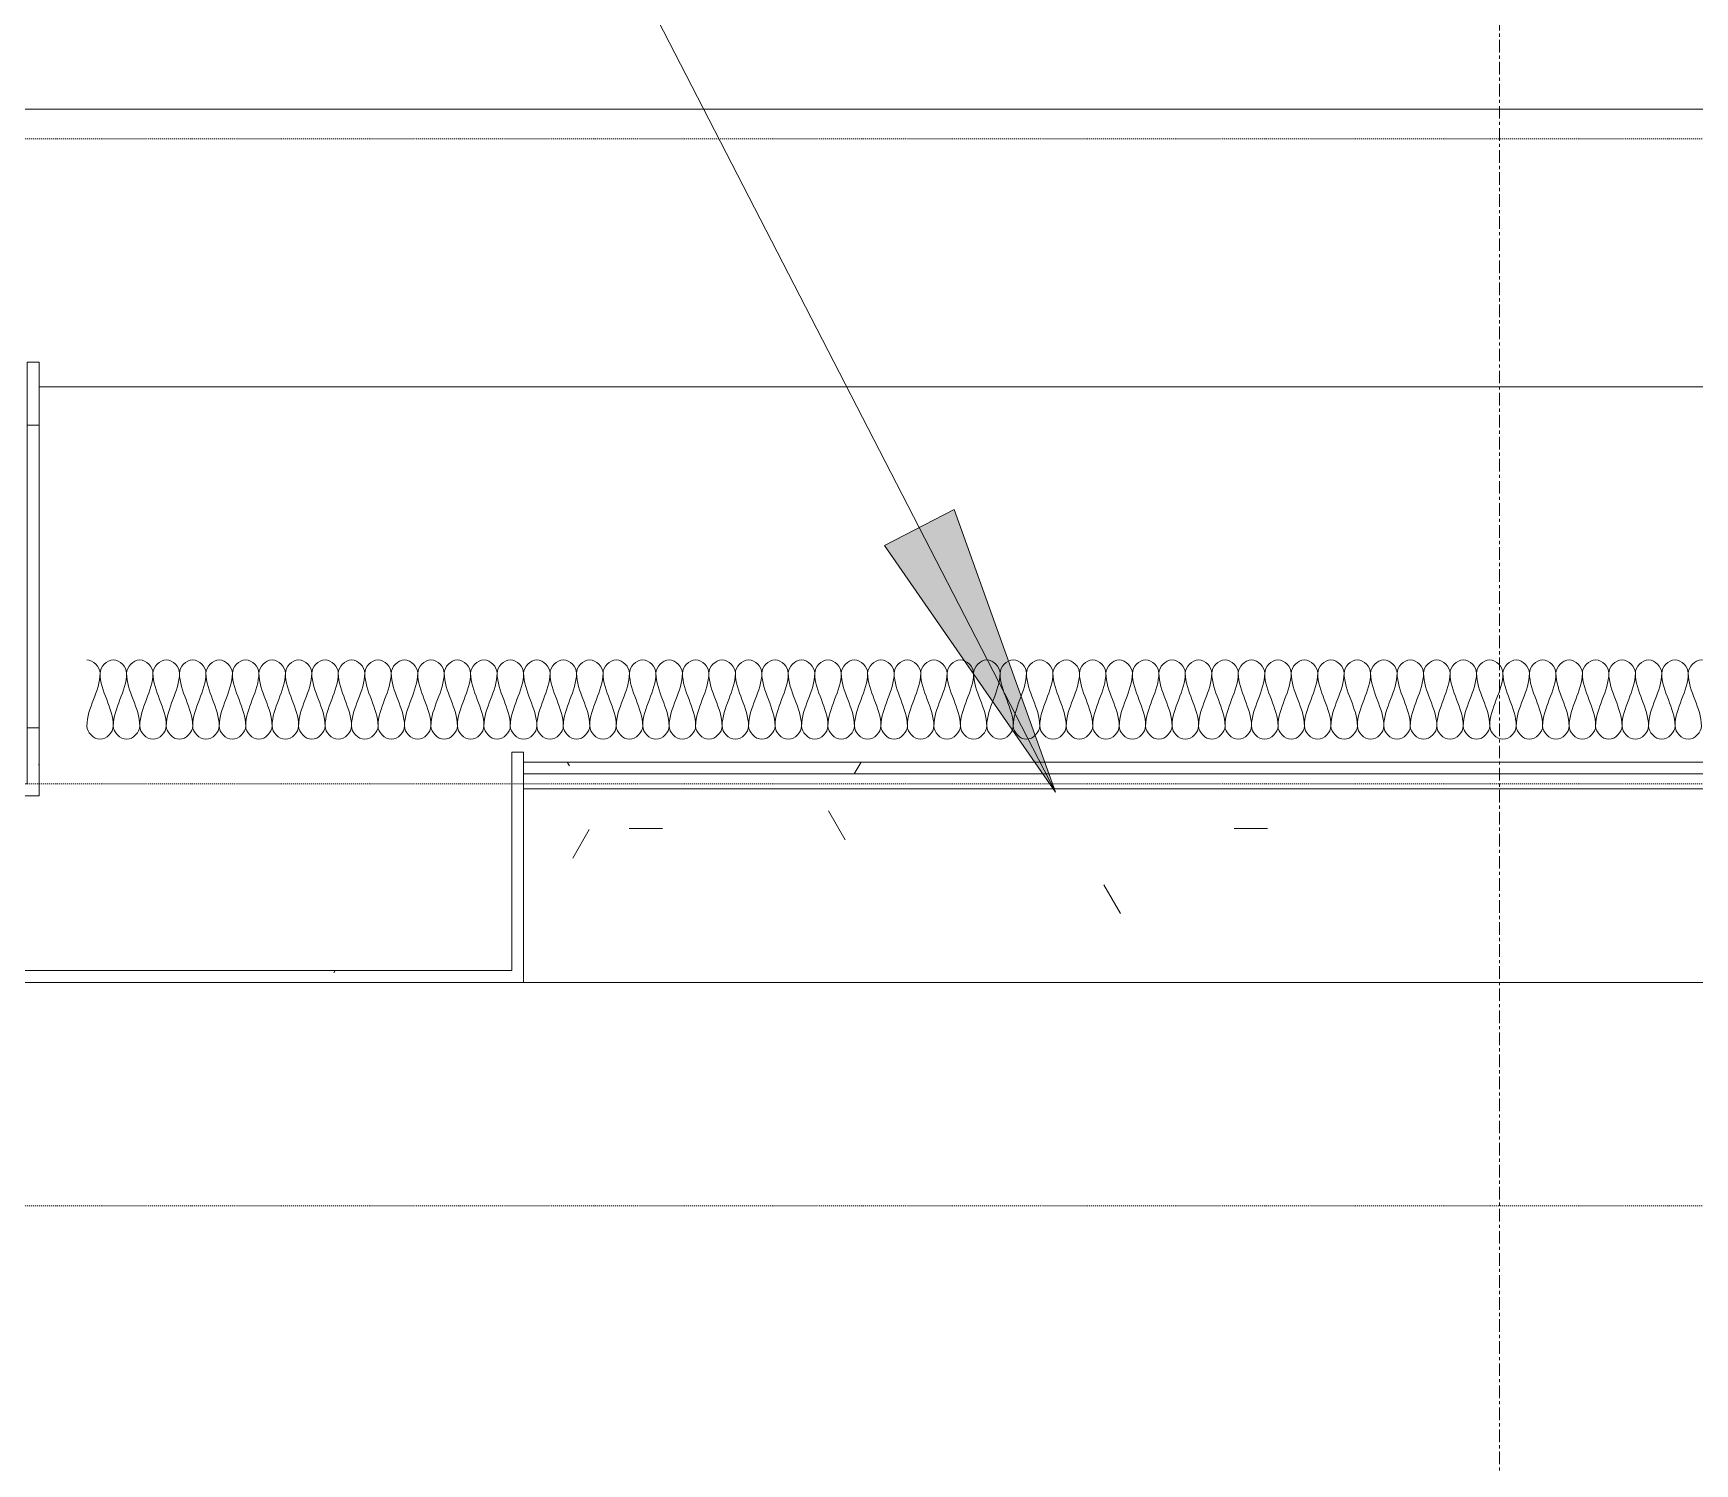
# Model space of a CAD drawing. Header units: millimetres. Extents: x -12186 to 152825, y -4386 to 9463.
# Drawn here: x 47329 to 49003, y 2120 to 3561 of the extents above; entities that cross this region are included whole.
import ezdxf

# ---------------------------------------------------------------- set-up
doc = ezdxf.new("R2010")
doc.units = ezdxf.units.MM
doc.linetypes.add('1000 Dashed', pattern=[2, 1, -1])
doc.linetypes.add('Grid Line', pattern=[22.225, 12.7, -3.175, 3.175, -3.175])
for name, color, linetype, lineweight in [('A-CLNG', 13, 'Continuous', 9), ('A-CLNG-PATT', 13, 'Continuous', 9), ('A-DETL', 90, 'Continuous', 5), ('A-DETL-THIN', 151, 'Continuous', 5), ('A-FLOR-LEVL', 51, 'Continuous', 5), ('G-ANNO-TEXT', 231, 'Continuous', 5), ('I-WALL', 2, 'Continuous', 9), ('S-GRID', 1, 'Continuous', 5)]:
    doc.layers.add(name, color=color, linetype=linetype, lineweight=lineweight)
pattern_1 = [(0, (379.8, 3166.03), (406.4, 101.6), [33.528, -271.272, 33.528, -271.272, -1625.6]), (0, (379.8, 3166.03), (406.4, 101.6), [-609.6, 33.528, -576.072, 33.528, -271.272, -711.2]), (0, (379.8, 3166.03), (406.4, 101.6), [-1524, 33.528, -169.672, 33.528, -474.472]), (120, (532.2, 3216.82), (-291.188, 301.1527), [33.528, -271.272, 33.528, -271.272, -1625.6]), (120, (532.2, 3216.82), (-291.188, 301.1527), [-609.6, 33.528, -576.072, 33.528, -271.272, -711.2]), (120, (532.2, 3216.82), (-291.188, 301.1527), [-1524, 33.528, -169.672, 33.528, -474.472]), (240, (583, 3420.03), (-115.212, -402.7527), [33.528, -271.272, 33.528, -271.272, -1625.6]), (240, (583, 3420.03), (-115.212, -402.7527), [-609.6, 33.528, -576.072, 33.528, -271.272, -711.2]), (240, (583, 3420.03), (-115.212, -402.7527), [-1524, 33.528, -169.672, 33.528, -474.472])]

# ---------------------------------------------------------------- blocks, each defined once
blk = doc.blocks.new('Ceilings 8 - Ceilings 2-1445634-Section B-B')
at = {"layer": 'A-CLNG-PATT'}
h = blk.add_hatch(dxfattribs=at)
h.set_pattern_fill('FP_109', color=256, style=0, pattern_type=2)
h.set_pattern_definition([(0, (379.8, 3166.03), (812.8, 203.2), [33.53, -576.07, 33.53, -576.07, -3251.2]), (0, (379.8, 3166.03), (812.8, 203.2), [-1219.2, 33.53, -1185.67, 33.53, -576.07, -1422.4]), (0, (379.8, 3166.03), (812.8, 203.2), [-3048, 33.53, -372.87, 33.53, -982.47]), (120, (684.6, 3267.62), (-582.376, 602.305), [33.53, -576.07, 33.53, -3827.27]), (120, (684.6, 3267.62), (-582.376, 602.305), [-643.13, -576.07, 33.53, -1185.67, -2032]), (120, (684.6, 3267.62), (-582.376, 602.305), [-2438.4, 33.53, -576.07, 33.53, -1388.87]), (120, (684.6, 3267.62), (-582.376, 602.305), [-3081.53, -372.87, 33.53, -982.47]), (240, (786.2, 3674.03), (-230.424, -805.505), [33.53, -576.07, 33.53, -3827.27]), (240, (786.2, 3674.03), (-230.424, -805.505), [-643.13, -576.07, 33.53, -1185.67, -2032]), (240, (786.2, 3674.03), (-230.424, -805.505), [-2438.4, 33.53, -576.07, 33.53, -1388.87]), (240, (786.2, 3674.03), (-230.424, -805.505), [-3081.53, -372.87, 33.53, -982.47])])
h.paths.add_polyline_path([(328.7, 2605), (2540.5, 2605), (2540.5, 2800), (328.7, 2800), (328.7, 2617)])
h.paths.add_polyline_path([(1723.9, 2815), (2540.5, 2815), (2540.5, 2827), (328.7, 2827), (328.7, 2815), (1301, 2815)])
at = {"layer": 'A-CLNG-PATT', "lineweight": 5}
h = blk.add_hatch(dxfattribs=at)
h.set_pattern_fill('FP_92', color=256, style=0, pattern_type=2)
h.set_pattern_definition(pattern_1)
h.paths.add_polyline_path([(2569.7, 2605), (2890.5, 2605), (2890.5, 2617), (2552.5, 2617), (2552.5, 2827), (2540.5, 2827), (2540.5, 2605)])
at = {"layer": 'A-CLNG'}
for p, q in [((2540.5, 2827), (328.7, 2827)), ((2552.5, 2827), (2540.5, 2827)), ((2540.5, 2827), (2540.5, 2605)), ((2552.5, 2617), (2552.5, 2827)), ((2890.5, 2617), (2552.5, 2617)), ((2890.5, 2605), (2890.5, 2617)), ((328.7, 2605), (2540.5, 2605)), ((2540.5, 2605), (2890.5, 2605))]:
    blk.add_line(p, q, dxfattribs=at)
blk = doc.blocks.new('Ceilings 12 - Ceilings 2-1452586-Section B-B')
at = {"layer": 'A-CLNG-PATT', "lineweight": 5}
h = blk.add_hatch(dxfattribs=at)
h.set_pattern_fill('FP_92', color=256, style=0, pattern_type=2)
h.set_pattern_definition(pattern_1)
h.paths.add_polyline_path([(32.3, 2605), (328.7, 2605), (328.7, 2837), (316.7, 2837), (316.7, 2617), (-259.3, 2617), (-259.3, 2793), (-159.3, 2793), (-159.3, 3230), (-171.3, 3230), (-171.3, 2805), (-271.3, 2805), (-271.3, 2605)])
at = {"layer": 'A-CLNG'}
for p, q in [((-159.3, 3230), (-171.3, 3230)), ((-171.3, 3230), (-171.3, 2805)), ((-159.3, 2793), (-159.3, 3230)), ((328.7, 2837), (316.7, 2837)), ((316.7, 2837), (316.7, 2617)), ((328.7, 2605), (328.7, 2837)), ((-171.3, 2805), (-271.3, 2805)), ((-271.3, 2805), (-271.3, 2605)), ((-259.3, 2617), (-259.3, 2793)), ((-259.3, 2793), (-159.3, 2793)), ((316.7, 2617), (-259.3, 2617)), ((-271.3, 2605), (328.7, 2605))]:
    blk.add_line(p, q, dxfattribs=at)

msp = doc.modelspace()

# ---------------------------------------------------------------- hatches: boundary and pattern name
at = {"layer": 'G-ANNO-TEXT'}
msp.add_hatch(color=7, dxfattribs=at).paths.add_polyline_path([(48358.7, 2796.6), (48256.5, 3081.4), (48186.3, 3045.3)])

# ---------------------------------------------------------------- linework, layer by layer
at = {"layer": 'A-CLNG'}
for p, q in [((50034.6, 2815), (47822.9, 2815)), ((47822.9, 2815), (47822.9, 2800)), ((47822.9, 2800), (50034.6, 2800))]:
    msp.add_line(p, q, dxfattribs=at)
at = {"layer": 'A-DETL'}
for points in [[(47382.9, 2930), (47389.2, 2930), (47396.2, 2923), (47396.2, 2916.7)], [(47396.2, 2916.7), (47396.2, 2923), (47409.5, 2937), (47422.9, 2923), (47422.9, 2916.7)], [(47422.9, 2916.7), (47422.9, 2923), (47436.2, 2937), (47449.5, 2923), (47449.5, 2916.7)], [(47449.5, 2916.7), (47449.5, 2923), (47462.9, 2937), (47476.2, 2923), (47476.2, 2916.7)], [(47476.2, 2916.7), (47476.2, 2923), (47489.5, 2937), (47502.9, 2923), (47502.9, 2916.7)], [(47502.9, 2916.7), (47502.9, 2923), (47516.2, 2937), (47529.5, 2923), (47529.5, 2916.7)], [(47529.5, 2916.7), (47529.5, 2923), (47542.9, 2937), (47556.2, 2923), (47556.2, 2916.7)], [(47556.2, 2916.7), (47556.2, 2923), (47569.5, 2937), (47582.9, 2923), (47582.9, 2916.7)], [(47582.9, 2916.7), (47582.9, 2923), (47596.2, 2937), (47609.5, 2923), (47609.5, 2916.7)], [(47609.5, 2916.7), (47609.5, 2923), (47622.9, 2937), (47636.2, 2923), (47636.2, 2916.7)], [(47636.2, 2916.7), (47636.2, 2923), (47649.5, 2937), (47662.9, 2923), (47662.9, 2916.7)], [(47662.9, 2916.7), (47662.9, 2923), (47676.2, 2937), (47689.5, 2923), (47689.5, 2916.7)], [(47689.5, 2916.7), (47689.5, 2923), (47702.9, 2937), (47716.2, 2923), (47716.2, 2916.7)], [(47716.2, 2916.7), (47716.2, 2923), (47729.5, 2937), (47742.9, 2923), (47742.9, 2916.7)], [(47742.9, 2916.7), (47742.9, 2923), (47756.2, 2937), (47769.5, 2923), (47769.5, 2916.7)], [(47769.5, 2916.7), (47769.5, 2923), (47782.9, 2937), (47796.2, 2923), (47796.2, 2916.7)], [(47796.2, 2916.7), (47796.2, 2923), (47809.5, 2937), (47822.9, 2923), (47822.9, 2916.7)], [(47822.9, 2916.7), (47822.9, 2923), (47836.2, 2937), (47849.5, 2923), (47849.5, 2916.7)], [(47849.5, 2916.7), (47849.5, 2923), (47862.9, 2937), (47876.2, 2923), (47876.2, 2916.7)], [(47876.2, 2916.7), (47876.2, 2923), (47889.5, 2937), (47902.9, 2923), (47902.9, 2916.7)], [(47902.9, 2916.7), (47902.9, 2923), (47916.2, 2937), (47929.5, 2923), (47929.5, 2916.7)], [(47929.5, 2916.7), (47929.5, 2923), (47942.9, 2937), (47956.2, 2923), (47956.2, 2916.7)], [(47956.2, 2916.7), (47956.2, 2923), (47969.5, 2937), (47982.9, 2923), (47982.9, 2916.7)], [(47982.9, 2916.7), (47982.9, 2923), (47996.2, 2937), (48009.5, 2923), (48009.5, 2916.7)], [(48009.5, 2916.7), (48009.5, 2923), (48022.9, 2937), (48036.2, 2923), (48036.2, 2916.7)], [(48036.2, 2916.7), (48036.2, 2923), (48049.5, 2937), (48062.9, 2923), (48062.9, 2916.7)], [(48062.9, 2916.7), (48062.9, 2923), (48076.2, 2937), (48089.5, 2923), (48089.5, 2916.7)], [(48089.5, 2916.7), (48089.5, 2923), (48102.9, 2937), (48116.2, 2923), (48116.2, 2916.7)], [(48116.2, 2916.7), (48116.2, 2923), (48129.5, 2937), (48142.9, 2923), (48142.9, 2916.7)], [(48142.9, 2916.7), (48142.9, 2923), (48156.2, 2937), (48169.5, 2923), (48169.5, 2916.7)], [(48169.5, 2916.7), (48169.5, 2923), (48182.9, 2937), (48196.2, 2923), (48196.2, 2916.7)], [(48196.2, 2916.7), (48196.2, 2923), (48209.5, 2937), (48222.9, 2923), (48222.9, 2916.7)], [(48222.9, 2916.7), (48222.9, 2923), (48236.2, 2937), (48249.5, 2923), (48249.5, 2916.7)], [(48249.5, 2916.7), (48249.5, 2923), (48262.9, 2937), (48276.2, 2923), (48276.2, 2916.7)], [(48276.2, 2916.7), (48276.2, 2923), (48289.5, 2937), (48302.9, 2923), (48302.9, 2916.7)], [(48302.9, 2916.7), (48302.9, 2923), (48316.2, 2937), (48329.5, 2923), (48329.5, 2916.7)], [(48329.5, 2916.7), (48329.5, 2923), (48342.9, 2937), (48356.2, 2923), (48356.2, 2916.7)], [(48356.2, 2916.7), (48356.2, 2923), (48369.5, 2937), (48382.9, 2923), (48382.9, 2916.7)], [(48382.9, 2916.7), (48382.9, 2923), (48396.2, 2937), (48409.5, 2923), (48409.5, 2916.7)], [(48409.5, 2916.7), (48409.5, 2923), (48422.9, 2937), (48436.2, 2923), (48436.2, 2916.7)], [(48436.2, 2916.7), (48436.2, 2923), (48449.5, 2937), (48462.9, 2923), (48462.9, 2916.7)], [(48462.9, 2916.7), (48462.9, 2923), (48476.2, 2937), (48489.5, 2923), (48489.5, 2916.7)], [(48489.5, 2916.7), (48489.5, 2923), (48502.9, 2937), (48516.2, 2923), (48516.2, 2916.7)], [(48516.2, 2916.7), (48516.2, 2923), (48529.5, 2937), (48542.9, 2923), (48542.9, 2916.7)], [(48542.9, 2916.7), (48542.9, 2923), (48556.2, 2937), (48569.5, 2923), (48569.5, 2916.7)], [(48569.5, 2916.7), (48569.5, 2923), (48582.9, 2937), (48596.2, 2923), (48596.2, 2916.7)], [(48596.2, 2916.7), (48596.2, 2923), (48609.5, 2937), (48622.9, 2923), (48622.9, 2916.7)], [(48622.9, 2916.7), (48622.9, 2923), (48636.2, 2937), (48649.5, 2923), (48649.5, 2916.7)], [(48649.5, 2916.7), (48649.5, 2923), (48662.9, 2937), (48676.2, 2923), (48676.2, 2916.7)], [(48676.2, 2916.7), (48676.2, 2923), (48689.5, 2937), (48702.9, 2923), (48702.9, 2916.7)], [(48702.9, 2916.7), (48702.9, 2923), (48716.2, 2937), (48729.5, 2923), (48729.5, 2916.7)], [(48729.5, 2916.7), (48729.5, 2923), (48742.9, 2937), (48756.2, 2923), (48756.2, 2916.7)], [(48756.2, 2916.7), (48756.2, 2923), (48769.5, 2937), (48782.9, 2923), (48782.9, 2916.7)], [(48782.9, 2916.7), (48782.9, 2923), (48796.2, 2937), (48809.5, 2923), (48809.5, 2916.7)], [(48809.5, 2916.7), (48809.5, 2923), (48822.9, 2937), (48836.2, 2923), (48836.2, 2916.7)], [(48836.2, 2916.7), (48836.2, 2923), (48849.5, 2937), (48862.9, 2923), (48862.9, 2916.7)], [(48862.9, 2916.7), (48862.9, 2923), (48876.2, 2937), (48889.5, 2923), (48889.5, 2916.7)], [(48889.5, 2916.7), (48889.5, 2923), (48902.9, 2937), (48916.2, 2923), (48916.2, 2916.7)], [(48916.2, 2916.7), (48916.2, 2923), (48929.5, 2937), (48942.9, 2923), (48942.9, 2916.7)], [(48942.9, 2916.7), (48942.9, 2923), (48956.2, 2937), (48969.5, 2923), (48969.5, 2916.7)], [(48969.5, 2916.7), (48969.5, 2923), (48982.9, 2937), (48996.2, 2923), (48996.2, 2916.7)], [(48996.2, 2916.7), (48996.2, 2923), (49009.5, 2937), (49022.9, 2923), (49022.9, 2916.7)], [(47396.2, 2916.7), (47396.2, 2898.3), (47382.9, 2881.7), (47382.9, 2863.3)], [(47409.5, 2863.3), (47409.5, 2881.7), (47396.2, 2898.3), (47396.2, 2916.7)], [(47422.9, 2916.7), (47422.9, 2898.3), (47409.5, 2881.7), (47409.5, 2863.3)], [(47436.2, 2863.3), (47436.2, 2881.7), (47422.9, 2898.3), (47422.9, 2916.7)], [(47449.5, 2916.7), (47449.5, 2898.3), (47436.2, 2881.7), (47436.2, 2863.3)], [(47462.9, 2863.3), (47462.9, 2881.7), (47449.5, 2898.3), (47449.5, 2916.7)], [(47476.2, 2916.7), (47476.2, 2898.3), (47462.9, 2881.7), (47462.9, 2863.3)], [(47489.5, 2863.3), (47489.5, 2881.7), (47476.2, 2898.3), (47476.2, 2916.7)], [(47502.9, 2916.7), (47502.9, 2898.3), (47489.5, 2881.7), (47489.5, 2863.3)], [(47516.2, 2863.3), (47516.2, 2881.7), (47502.9, 2898.3), (47502.9, 2916.7)], [(47529.5, 2916.7), (47529.5, 2898.3), (47516.2, 2881.7), (47516.2, 2863.3)], [(47542.9, 2863.3), (47542.9, 2881.7), (47529.5, 2898.3), (47529.5, 2916.7)], [(47556.2, 2916.7), (47556.2, 2898.3), (47542.9, 2881.7), (47542.9, 2863.3)], [(47569.5, 2863.3), (47569.5, 2881.7), (47556.2, 2898.3), (47556.2, 2916.7)], [(47582.9, 2916.7), (47582.9, 2898.3), (47569.5, 2881.7), (47569.5, 2863.3)], [(47596.2, 2863.3), (47596.2, 2881.7), (47582.9, 2898.3), (47582.9, 2916.7)], [(47609.5, 2916.7), (47609.5, 2898.3), (47596.2, 2881.7), (47596.2, 2863.3)], [(47622.9, 2863.3), (47622.9, 2881.7), (47609.5, 2898.3), (47609.5, 2916.7)], [(47636.2, 2916.7), (47636.2, 2898.3), (47622.9, 2881.7), (47622.9, 2863.3)], [(47649.5, 2863.3), (47649.5, 2881.7), (47636.2, 2898.3), (47636.2, 2916.7)], [(47662.9, 2916.7), (47662.9, 2898.3), (47649.5, 2881.7), (47649.5, 2863.3)], [(47676.2, 2863.3), (47676.2, 2881.7), (47662.9, 2898.3), (47662.9, 2916.7)], [(47689.5, 2916.7), (47689.5, 2898.3), (47676.2, 2881.7), (47676.2, 2863.3)], [(47702.9, 2863.3), (47702.9, 2881.7), (47689.5, 2898.3), (47689.5, 2916.7)], [(47716.2, 2916.7), (47716.2, 2898.3), (47702.9, 2881.7), (47702.9, 2863.3)], [(47729.5, 2863.3), (47729.5, 2881.7), (47716.2, 2898.3), (47716.2, 2916.7)], [(47742.9, 2916.7), (47742.9, 2898.3), (47729.5, 2881.7), (47729.5, 2863.3)], [(47756.2, 2863.3), (47756.2, 2881.7), (47742.9, 2898.3), (47742.9, 2916.7)], [(47769.5, 2916.7), (47769.5, 2898.3), (47756.2, 2881.7), (47756.2, 2863.3)], [(47782.9, 2863.3), (47782.9, 2881.7), (47769.5, 2898.3), (47769.5, 2916.7)], [(47796.2, 2916.7), (47796.2, 2898.3), (47782.9, 2881.7), (47782.9, 2863.3)], [(47809.5, 2863.3), (47809.5, 2881.7), (47796.2, 2898.3), (47796.2, 2916.7)], [(47822.9, 2916.7), (47822.9, 2898.3), (47809.5, 2881.7), (47809.5, 2863.3)], [(47836.2, 2863.3), (47836.2, 2881.7), (47822.9, 2898.3), (47822.9, 2916.7)], [(47849.5, 2916.7), (47849.5, 2898.3), (47836.2, 2881.7), (47836.2, 2863.3)], [(47862.9, 2863.3), (47862.9, 2881.7), (47849.5, 2898.3), (47849.5, 2916.7)], [(47876.2, 2916.7), (47876.2, 2898.3), (47862.9, 2881.7), (47862.9, 2863.3)], [(47889.5, 2863.3), (47889.5, 2881.7), (47876.2, 2898.3), (47876.2, 2916.7)], [(47902.9, 2916.7), (47902.9, 2898.3), (47889.5, 2881.7), (47889.5, 2863.3)], [(47916.2, 2863.3), (47916.2, 2881.7), (47902.9, 2898.3), (47902.9, 2916.7)], [(47929.5, 2916.7), (47929.5, 2898.3), (47916.2, 2881.7), (47916.2, 2863.3)], [(47942.9, 2863.3), (47942.9, 2881.7), (47929.5, 2898.3), (47929.5, 2916.7)], [(47956.2, 2916.7), (47956.2, 2898.3), (47942.9, 2881.7), (47942.9, 2863.3)], [(47969.5, 2863.3), (47969.5, 2881.7), (47956.2, 2898.3), (47956.2, 2916.7)], [(47982.9, 2916.7), (47982.9, 2898.3), (47969.5, 2881.7), (47969.5, 2863.3)], [(47996.2, 2863.3), (47996.2, 2881.7), (47982.9, 2898.3), (47982.9, 2916.7)], [(48009.5, 2916.7), (48009.5, 2898.3), (47996.2, 2881.7), (47996.2, 2863.3)], [(48022.9, 2863.3), (48022.9, 2881.7), (48009.5, 2898.3), (48009.5, 2916.7)], [(48036.2, 2916.7), (48036.2, 2898.3), (48022.9, 2881.7), (48022.9, 2863.3)], [(48049.5, 2863.3), (48049.5, 2881.7), (48036.2, 2898.3), (48036.2, 2916.7)], [(48062.9, 2916.7), (48062.9, 2898.3), (48049.5, 2881.7), (48049.5, 2863.3)], [(48076.2, 2863.3), (48076.2, 2881.7), (48062.9, 2898.3), (48062.9, 2916.7)], [(48089.5, 2916.7), (48089.5, 2898.3), (48076.2, 2881.7), (48076.2, 2863.3)], [(48102.9, 2863.3), (48102.9, 2881.7), (48089.5, 2898.3), (48089.5, 2916.7)], [(48116.2, 2916.7), (48116.2, 2898.3), (48102.9, 2881.7), (48102.9, 2863.3)], [(48129.5, 2863.3), (48129.5, 2881.7), (48116.2, 2898.3), (48116.2, 2916.7)], [(48142.9, 2916.7), (48142.9, 2898.3), (48129.5, 2881.7), (48129.5, 2863.3)], [(48156.2, 2863.3), (48156.2, 2881.7), (48142.9, 2898.3), (48142.9, 2916.7)], [(48169.5, 2916.7), (48169.5, 2898.3), (48156.2, 2881.7), (48156.2, 2863.3)], [(48182.9, 2863.3), (48182.9, 2881.7), (48169.5, 2898.3), (48169.5, 2916.7)], [(48196.2, 2916.7), (48196.2, 2898.3), (48182.9, 2881.7), (48182.9, 2863.3)], [(48209.5, 2863.3), (48209.5, 2881.7), (48196.2, 2898.3), (48196.2, 2916.7)], [(48222.9, 2916.7), (48222.9, 2898.3), (48209.5, 2881.7), (48209.5, 2863.3)], [(48236.2, 2863.3), (48236.2, 2881.7), (48222.9, 2898.3), (48222.9, 2916.7)], [(48249.5, 2916.7), (48249.5, 2898.3), (48236.2, 2881.7), (48236.2, 2863.3)], [(48262.9, 2863.3), (48262.9, 2881.7), (48249.5, 2898.3), (48249.5, 2916.7)], [(48276.2, 2916.7), (48276.2, 2898.3), (48262.9, 2881.7), (48262.9, 2863.3)], [(48289.5, 2863.3), (48289.5, 2881.7), (48276.2, 2898.3), (48276.2, 2916.7)], [(48302.9, 2916.7), (48302.9, 2898.3), (48289.5, 2881.7), (48289.5, 2863.3)], [(48316.2, 2863.3), (48316.2, 2881.7), (48302.9, 2898.3), (48302.9, 2916.7)], [(48329.5, 2916.7), (48329.5, 2898.3), (48316.2, 2881.7), (48316.2, 2863.3)], [(48342.9, 2863.3), (48342.9, 2881.7), (48329.5, 2898.3), (48329.5, 2916.7)], [(48356.2, 2916.7), (48356.2, 2898.3), (48342.9, 2881.7), (48342.9, 2863.3)], [(48369.5, 2863.3), (48369.5, 2881.7), (48356.2, 2898.3), (48356.2, 2916.7)], [(48382.9, 2916.7), (48382.9, 2898.3), (48369.5, 2881.7), (48369.5, 2863.3)], [(48396.2, 2863.3), (48396.2, 2881.7), (48382.9, 2898.3), (48382.9, 2916.7)], [(48409.5, 2916.7), (48409.5, 2898.3), (48396.2, 2881.7), (48396.2, 2863.3)], [(48422.9, 2863.3), (48422.9, 2881.7), (48409.5, 2898.3), (48409.5, 2916.7)], [(48436.2, 2916.7), (48436.2, 2898.3), (48422.9, 2881.7), (48422.9, 2863.3)], [(48449.5, 2863.3), (48449.5, 2881.7), (48436.2, 2898.3), (48436.2, 2916.7)], [(48462.9, 2916.7), (48462.9, 2898.3), (48449.5, 2881.7), (48449.5, 2863.3)], [(48476.2, 2863.3), (48476.2, 2881.7), (48462.9, 2898.3), (48462.9, 2916.7)], [(48489.5, 2916.7), (48489.5, 2898.3), (48476.2, 2881.7), (48476.2, 2863.3)], [(48502.9, 2863.3), (48502.9, 2881.7), (48489.5, 2898.3), (48489.5, 2916.7)], [(48516.2, 2916.7), (48516.2, 2898.3), (48502.9, 2881.7), (48502.9, 2863.3)], [(48529.5, 2863.3), (48529.5, 2881.7), (48516.2, 2898.3), (48516.2, 2916.7)], [(48542.9, 2916.7), (48542.9, 2898.3), (48529.5, 2881.7), (48529.5, 2863.3)], [(48556.2, 2863.3), (48556.2, 2881.7), (48542.9, 2898.3), (48542.9, 2916.7)], [(48569.5, 2916.7), (48569.5, 2898.3), (48556.2, 2881.7), (48556.2, 2863.3)], [(48582.9, 2863.3), (48582.9, 2881.7), (48569.5, 2898.3), (48569.5, 2916.7)], [(48596.2, 2916.7), (48596.2, 2898.3), (48582.9, 2881.7), (48582.9, 2863.3)], [(48609.5, 2863.3), (48609.5, 2881.7), (48596.2, 2898.3), (48596.2, 2916.7)], [(48622.9, 2916.7), (48622.9, 2898.3), (48609.5, 2881.7), (48609.5, 2863.3)], [(48636.2, 2863.3), (48636.2, 2881.7), (48622.9, 2898.3), (48622.9, 2916.7)], [(48649.5, 2916.7), (48649.5, 2898.3), (48636.2, 2881.7), (48636.2, 2863.3)], [(48662.9, 2863.3), (48662.9, 2881.7), (48649.5, 2898.3), (48649.5, 2916.7)], [(48676.2, 2916.7), (48676.2, 2898.3), (48662.9, 2881.7), (48662.9, 2863.3)], [(48689.5, 2863.3), (48689.5, 2881.7), (48676.2, 2898.3), (48676.2, 2916.7)], [(48702.9, 2916.7), (48702.9, 2898.3), (48689.5, 2881.7), (48689.5, 2863.3)], [(48716.2, 2863.3), (48716.2, 2881.7), (48702.9, 2898.3), (48702.9, 2916.7)], [(48729.5, 2916.7), (48729.5, 2898.3), (48716.2, 2881.7), (48716.2, 2863.3)], [(48742.9, 2863.3), (48742.9, 2881.7), (48729.5, 2898.3), (48729.5, 2916.7)], [(48756.2, 2916.7), (48756.2, 2898.3), (48742.9, 2881.7), (48742.9, 2863.3)], [(48769.5, 2863.3), (48769.5, 2881.7), (48756.2, 2898.3), (48756.2, 2916.7)], [(48782.9, 2916.7), (48782.9, 2898.3), (48769.5, 2881.7), (48769.5, 2863.3)], [(48796.2, 2863.3), (48796.2, 2881.7), (48782.9, 2898.3), (48782.9, 2916.7)], [(48809.5, 2916.7), (48809.5, 2898.3), (48796.2, 2881.7), (48796.2, 2863.3)], [(48822.9, 2863.3), (48822.9, 2881.7), (48809.5, 2898.3), (48809.5, 2916.7)], [(48836.2, 2916.7), (48836.2, 2898.3), (48822.9, 2881.7), (48822.9, 2863.3)], [(48849.5, 2863.3), (48849.5, 2881.7), (48836.2, 2898.3), (48836.2, 2916.7)], [(48862.9, 2916.7), (48862.9, 2898.3), (48849.5, 2881.7), (48849.5, 2863.3)], [(48876.2, 2863.3), (48876.2, 2881.7), (48862.9, 2898.3), (48862.9, 2916.7)], [(48889.5, 2916.7), (48889.5, 2898.3), (48876.2, 2881.7), (48876.2, 2863.3)], [(48902.9, 2863.3), (48902.9, 2881.7), (48889.5, 2898.3), (48889.5, 2916.7)], [(48916.2, 2916.7), (48916.2, 2898.3), (48902.9, 2881.7), (48902.9, 2863.3)], [(48929.5, 2863.3), (48929.5, 2881.7), (48916.2, 2898.3), (48916.2, 2916.7)], [(48942.9, 2916.7), (48942.9, 2898.3), (48929.5, 2881.7), (48929.5, 2863.3)], [(48956.2, 2863.3), (48956.2, 2881.7), (48942.9, 2898.3), (48942.9, 2916.7)], [(48969.5, 2916.7), (48969.5, 2898.3), (48956.2, 2881.7), (48956.2, 2863.3)], [(48982.9, 2863.3), (48982.9, 2881.7), (48969.5, 2898.3), (48969.5, 2916.7)], [(48996.2, 2916.7), (48996.2, 2898.3), (48982.9, 2881.7), (48982.9, 2863.3)], [(49009.5, 2863.3), (49009.5, 2881.7), (48996.2, 2898.3), (48996.2, 2916.7)], [(47382.9, 2863.3), (47382.9, 2857), (47396.2, 2843), (47409.5, 2857), (47409.5, 2863.3)], [(47409.5, 2863.3), (47409.5, 2857), (47422.9, 2843), (47436.2, 2857), (47436.2, 2863.3)], [(47436.2, 2863.3), (47436.2, 2857), (47449.5, 2843), (47462.9, 2857), (47462.9, 2863.3)], [(47462.9, 2863.3), (47462.9, 2857), (47476.2, 2843), (47489.5, 2857), (47489.5, 2863.3)], [(47489.5, 2863.3), (47489.5, 2857), (47502.9, 2843), (47516.2, 2857), (47516.2, 2863.3)], [(47516.2, 2863.3), (47516.2, 2857), (47529.5, 2843), (47542.9, 2857), (47542.9, 2863.3)], [(47542.9, 2863.3), (47542.9, 2857), (47556.2, 2843), (47569.5, 2857), (47569.5, 2863.3)], [(47569.5, 2863.3), (47569.5, 2857), (47582.9, 2843), (47596.2, 2857), (47596.2, 2863.3)], [(47596.2, 2863.3), (47596.2, 2857), (47609.5, 2843), (47622.9, 2857), (47622.9, 2863.3)], [(47622.9, 2863.3), (47622.9, 2857), (47636.2, 2843), (47649.5, 2857), (47649.5, 2863.3)], [(47649.5, 2863.3), (47649.5, 2857), (47662.9, 2843), (47676.2, 2857), (47676.2, 2863.3)], [(47676.2, 2863.3), (47676.2, 2857), (47689.5, 2843), (47702.9, 2857), (47702.9, 2863.3)], [(47702.9, 2863.3), (47702.9, 2857), (47716.2, 2843), (47729.5, 2857), (47729.5, 2863.3)], [(47729.5, 2863.3), (47729.5, 2857), (47742.9, 2843), (47756.2, 2857), (47756.2, 2863.3)], [(47756.2, 2863.3), (47756.2, 2857), (47769.5, 2843), (47782.9, 2857), (47782.9, 2863.3)], [(47782.9, 2863.3), (47782.9, 2857), (47796.2, 2843), (47809.5, 2857), (47809.5, 2863.3)], [(47809.5, 2863.3), (47809.5, 2857), (47822.9, 2843), (47836.2, 2857), (47836.2, 2863.3)], [(47836.2, 2863.3), (47836.2, 2857), (47849.5, 2843), (47862.9, 2857), (47862.9, 2863.3)], [(47862.9, 2863.3), (47862.9, 2857), (47876.2, 2843), (47889.5, 2857), (47889.5, 2863.3)], [(47889.5, 2863.3), (47889.5, 2857), (47902.9, 2843), (47916.2, 2857), (47916.2, 2863.3)], [(47916.2, 2863.3), (47916.2, 2857), (47929.5, 2843), (47942.9, 2857), (47942.9, 2863.3)], [(47942.9, 2863.3), (47942.9, 2857), (47956.2, 2843), (47969.5, 2857), (47969.5, 2863.3)], [(47969.5, 2863.3), (47969.5, 2857), (47982.9, 2843), (47996.2, 2857), (47996.2, 2863.3)], [(47996.2, 2863.3), (47996.2, 2857), (48009.5, 2843), (48022.9, 2857), (48022.9, 2863.3)], [(48022.9, 2863.3), (48022.9, 2857), (48036.2, 2843), (48049.5, 2857), (48049.5, 2863.3)], [(48049.5, 2863.3), (48049.5, 2857), (48062.9, 2843), (48076.2, 2857), (48076.2, 2863.3)], [(48076.2, 2863.3), (48076.2, 2857), (48089.5, 2843), (48102.9, 2857), (48102.9, 2863.3)], [(48102.9, 2863.3), (48102.9, 2857), (48116.2, 2843), (48129.5, 2857), (48129.5, 2863.3)], [(48129.5, 2863.3), (48129.5, 2857), (48142.9, 2843), (48156.2, 2857), (48156.2, 2863.3)], [(48156.2, 2863.3), (48156.2, 2857), (48169.5, 2843), (48182.9, 2857), (48182.9, 2863.3)], [(48182.9, 2863.3), (48182.9, 2857), (48196.2, 2843), (48209.5, 2857), (48209.5, 2863.3)], [(48209.5, 2863.3), (48209.5, 2857), (48222.9, 2843), (48236.2, 2857), (48236.2, 2863.3)], [(48236.2, 2863.3), (48236.2, 2857), (48249.5, 2843), (48262.9, 2857), (48262.9, 2863.3)], [(48262.9, 2863.3), (48262.9, 2857), (48276.2, 2843), (48289.5, 2857), (48289.5, 2863.3)], [(48289.5, 2863.3), (48289.5, 2857), (48302.9, 2843), (48316.2, 2857), (48316.2, 2863.3)], [(48316.2, 2863.3), (48316.2, 2857), (48329.5, 2843), (48342.9, 2857), (48342.9, 2863.3)], [(48342.9, 2863.3), (48342.9, 2857), (48356.2, 2843), (48369.5, 2857), (48369.5, 2863.3)], [(48369.5, 2863.3), (48369.5, 2857), (48382.9, 2843), (48396.2, 2857), (48396.2, 2863.3)], [(48396.2, 2863.3), (48396.2, 2857), (48409.5, 2843), (48422.9, 2857), (48422.9, 2863.3)], [(48422.9, 2863.3), (48422.9, 2857), (48436.2, 2843), (48449.5, 2857), (48449.5, 2863.3)], [(48449.5, 2863.3), (48449.5, 2857), (48462.9, 2843), (48476.2, 2857), (48476.2, 2863.3)], [(48476.2, 2863.3), (48476.2, 2857), (48489.5, 2843), (48502.9, 2857), (48502.9, 2863.3)], [(48502.9, 2863.3), (48502.9, 2857), (48516.2, 2843), (48529.5, 2857), (48529.5, 2863.3)], [(48529.5, 2863.3), (48529.5, 2857), (48542.9, 2843), (48556.2, 2857), (48556.2, 2863.3)], [(48556.2, 2863.3), (48556.2, 2857), (48569.5, 2843), (48582.9, 2857), (48582.9, 2863.3)], [(48582.9, 2863.3), (48582.9, 2857), (48596.2, 2843), (48609.5, 2857), (48609.5, 2863.3)], [(48609.5, 2863.3), (48609.5, 2857), (48622.9, 2843), (48636.2, 2857), (48636.2, 2863.3)], [(48636.2, 2863.3), (48636.2, 2857), (48649.5, 2843), (48662.9, 2857), (48662.9, 2863.3)], [(48662.9, 2863.3), (48662.9, 2857), (48676.2, 2843), (48689.5, 2857), (48689.5, 2863.3)], [(48689.5, 2863.3), (48689.5, 2857), (48702.9, 2843), (48716.2, 2857), (48716.2, 2863.3)], [(48716.2, 2863.3), (48716.2, 2857), (48729.5, 2843), (48742.9, 2857), (48742.9, 2863.3)], [(48742.9, 2863.3), (48742.9, 2857), (48756.2, 2843), (48769.5, 2857), (48769.5, 2863.3)], [(48769.5, 2863.3), (48769.5, 2857), (48782.9, 2843), (48796.2, 2857), (48796.2, 2863.3)], [(48796.2, 2863.3), (48796.2, 2857), (48809.5, 2843), (48822.9, 2857), (48822.9, 2863.3)], [(48822.9, 2863.3), (48822.9, 2857), (48836.2, 2843), (48849.5, 2857), (48849.5, 2863.3)], [(48849.5, 2863.3), (48849.5, 2857), (48862.9, 2843), (48876.2, 2857), (48876.2, 2863.3)], [(48876.2, 2863.3), (48876.2, 2857), (48889.5, 2843), (48902.9, 2857), (48902.9, 2863.3)], [(48902.9, 2863.3), (48902.9, 2857), (48916.2, 2843), (48929.5, 2857), (48929.5, 2863.3)], [(48929.5, 2863.3), (48929.5, 2857), (48942.9, 2843), (48956.2, 2857), (48956.2, 2863.3)], [(48956.2, 2863.3), (48956.2, 2857), (48969.5, 2843), (48982.9, 2857), (48982.9, 2863.3)], [(48982.9, 2863.3), (48982.9, 2857), (48996.2, 2843), (49009.5, 2857), (49009.5, 2863.3)]]:
    msp.add_open_spline(points, degree=3, dxfattribs=at)
at = {"layer": 'A-DETL-THIN'}
msp.add_line((46425.1, 3485), (57742.6, 3485), dxfattribs=at)
at = {"layer": 'A-FLOR-LEVL', "linetype": '1000 Dashed'}
for p, q in [((40316.8, 3455), (71229.1, 3455)), ((40316.8, 2805), (71229.1, 2805)), ((40316.8, 2380), (71229.1, 2380))]:
    msp.add_line(p, q, dxfattribs=at)
at = {"layer": 'G-ANNO-TEXT', "color": 7}
for p, q in [((48358.7, 2796.6), (46604.5, 6204.1)), ((48256.5, 3081.4), (48186.3, 3045.3)), ((48358.7, 2796.6), (48256.5, 3081.4)), ((48186.3, 3045.3), (48358.7, 2796.6))]:
    msp.add_line(p, q, dxfattribs=at)
at = {"layer": 'I-WALL'}
msp.add_line((50396.9, 3205), (47334.9, 3205), dxfattribs=at)
at = {"layer": 'S-GRID', "linetype": 'Grid Line'}
msp.add_line((48805.9, -1058.6), (48805.9, 8085.3), dxfattribs=at)

# ---------------------------------------------------------------- block references
at = {"layer": 'A-CLNG'}
for name in ['Ceilings 12 - Ceilings 2-1452586-Section B-B', 'Ceilings 8 - Ceilings 2-1445634-Section B-B']:
    msp.add_blockref(name, (47494.2, 0), dxfattribs=at)

doc.saveas('drawing.dxf')
